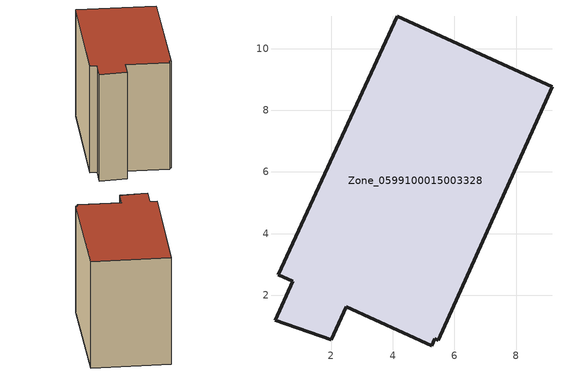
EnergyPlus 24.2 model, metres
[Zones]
Zone_0599100015003328
 floor ground (C_G): 0.29,2.66 4.14,11.04 9.16,8.75 5.48,0.53 5.37,0.58 5.27,0.37 2.49,1.63 2,0.55 0.18,1.18 0.76,2.45 z0.72
 wall outside (C_F): 4.14,11.04 0.29,2.66 0.76,2.45 0.18,1.18 2,0.55 2.49,1.63 5.27,0.37 5.37,0.58 5.48,0.53 9.16,8.75 4.14,11.04 z0.72:8.73
 roof outside (C_R): 0.18,1.18 2,0.55 2.49,1.63 5.27,0.37 5.37,0.58 5.48,0.53 9.16,8.75 4.14,11.04 0.29,2.66 0.76,2.45 z8.73
[BUILDING]
Pand.0599100015003328: North Axis=0; Terrain=City; Loads Convergence Tolerance Value=0.04; Temperature Convergence Tolerance Value=0.4; Solar Distribution=FullExterior; Maximum Number of Warmup Days=25; Minimum Number of Warmup Days=1
[Site:Location]
Rotterdam.The.Hague.AP_ZH_NLD Design_Conditions: Latitude=51.96; Longitude=4.45; Time Zone=1; Elevation=-4.5
[SITE:GROUNDTEMPERATURE:BUILDINGSURFACE]
18, 18, 18, 18, 18, 18, 18, 18, 18, 18, 18, 18
[MATERIAL] Thermal Absorptance=0.9; Solar Absorptance=0.7; Visible Absorptance=0.7
Name | Roughness | Thickness | Conductivity | Density | Specific Heat
G.TI.1965-1974 | MediumSmooth | 0.15 | 0.882353 | 540 | 1210
F.TI.1965-1974 | Rough | 0.3 | 0.697674 | 1920 | 840
R.TI.1965-1974 | MediumRough | 0.2 | 0.232558 | 1500 | 1000
[CONSTRUCTION]
C_G: G.TI.1965-1974
C_F: F.TI.1965-1974
C_R: R.TI.1965-1974
[ZONE]
Zone_0599100015003328: Type=1; Multiplier=1; Ceiling Height=Autocalculate; Volume=Autocalculate; Floor Area=autocalculate; Part of Total Floor Area=Yes
[ZONEINFILTRATION:DESIGNFLOWRATE]
Infil_Zone_0599100015003328: Zone or ZoneList or Space or SpaceList=Zone_0599100015003328; Schedule=AlwaysOn; Design Flow Rate Calculation Method=Flow/Area; Flow Rate per Floor Area=0.003; Constant Term Coefficient=1; Temperature Term Coefficient=0; Velocity Term Coefficient=0; Velocity Squared Term Coefficient=0
[HVACTEMPLATE:ZONE:IDEALLOADSAIRSYSTEM]
Zone_0599100015003328: Maximum Heating Supply Air Temperature=50; Minimum Cooling Supply Air Temperature=13; Maximum Heating Supply Air Humidity Ratio=0.0156; Minimum Cooling Supply Air Humidity Ratio=0.0077; Heating Limit=NoLimit; Cooling Limit=NoLimit; Dehumidification Control Type=ConstantSensibleHeatRatio; Cooling Sensible Heat Ratio=0.7; Dehumidification Setpoint=60; Humidification Control Type=None; Humidification Setpoint=30; Outdoor Air Method=None; Outdoor Air Flow Rate per Person=0.00944; Outdoor Air Flow Rate per Zone Floor Area=0; Outdoor Air Flow Rate per Zone=0; Demand Controlled Ventilation Type=None; Outdoor Air Economizer Type=NoEconomizer; Heat Recovery Type=None; Sensible Heat Recovery Effectiveness=0.7; Latent Heat Recovery Effectiveness=0.65
[ZONECONTROL:THERMOSTAT]
ThermostatControl_Zone_0599100015003328: Zone or ZoneList=Zone_0599100015003328; Control Type Schedule=DualSetpointControlType; Control 1=Thermostat_Zone_0599100015003328; Temperature Difference Between Cutout And Setpoint=0
[THERMOSTATSETPOINT:DUALSETPOINT]
Thermostat_Zone_0599100015003328: Heating Setpoint Temperature Schedule=HeatingSetpoint_Zone_0599100015003328; Cooling Setpoint Temperature Schedule=CoolingSetpoint_Zone_0599100015003328
[SCHEDULE:COMPACT]
HeatingSetpoint_Zone_0599100015003328: Through: 12/31, For: AllDays, Until: 24:00, 21
CoolingSetpoint_Zone_0599100015003328: Through: 12/31, For: AllDays, Until: 24:00, 24
DualSetpointControlType: Through: 12/31, For: AllDays, Until: 24:00, 4
AlwaysOn: Through: 12/31, For: AllDays, Until: 24:00, 1
